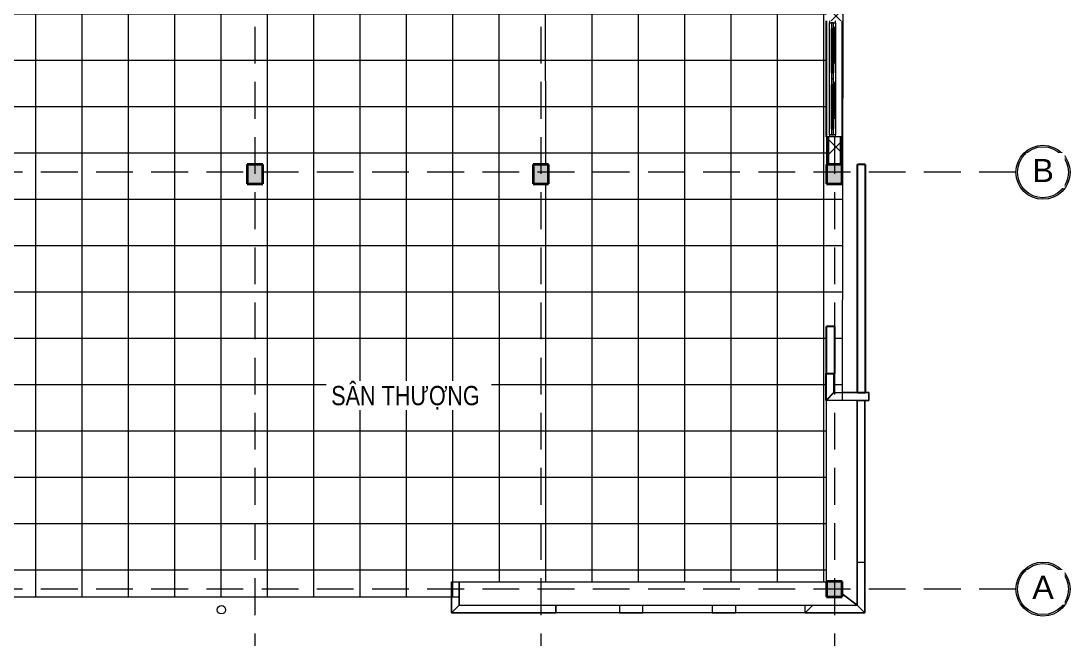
# Model space of a CAD drawing. Header units: millimetres. Extents: x -15725 to 47878, y -10955 to 18700.
# Drawn here: x 26621 to 40200, y -647 to 7360 of the extents above; entities that cross this region are included whole.
import ezdxf

# ---------------------------------------------------------------- set-up
doc = ezdxf.new("R2010")
doc.units = ezdxf.units.MM
doc.linetypes.add('Hidden', pattern=[714.375, 476.25, -238.125])
doc.layers.add('A-DETL', color=7, linetype='Continuous', lineweight=9, true_color=0x00a600)
doc.layers.add('G-IMPT', color=7, linetype='Continuous', lineweight=9, true_color=0xffffff)
for name, color, linetype, lineweight in [('A-FLOR', 7, 'Continuous', 9), ('A-FLOR-PATT', 7, 'Continuous', 9), ('A-GENM', 7, 'Continuous', 9), ('A-GLAZ', 7, 'Continuous', 18), ('A-WALL', 7, 'Continuous', 25), ('A-WALL-PATT', 7, 'Continuous', 18), ('G-ANNO-TEXT', 7, 'Continuous', 9), ('S-COLS', 7, 'Continuous', 25), ('S-GRID', 7, 'Continuous', 9), ('S-GRID-IDEN', 7, 'Continuous', 9)]:
    doc.layers.add(name, color=color, linetype=linetype, lineweight=lineweight)
doc.styles.add('Arial_1', font='arial.ttf', dxfattribs={"height": 300})
doc.styles.add('Arial_2', font='arial.ttf', dxfattribs={"width": 0.8, "height": 250})
doc.styles.add('Arial_3', font='arial.ttf', dxfattribs={"width": 0.8, "height": 250})
pattern_1 = [(0, (26776.95, 0), (406.4, 101.6), [33.528, -271.272, 33.528, -271.272, -1625.6]), (0, (26776.95, 0), (406.4, 101.6), [-609.6, 33.528, -576.072, 33.528, -271.272, -711.2]), (0, (26776.95, 0), (406.4, 101.6), [-1524, 33.528, -169.672, 33.528, -474.472]), (120, (26929.35, 50.8), (-291.1882, 301.1527), [33.528, -271.272, 33.528, -271.272, -1625.6]), (120, (26929.35, 50.8), (-291.1882, 301.1527), [-609.6, 33.528, -576.072, 33.528, -271.272, -711.2]), (120, (26929.35, 50.8), (-291.1882, 301.1527), [-1524, 33.528, -169.672, 33.528, -474.472]), (240, (26980.15, 254), (-115.2118, -402.7527), [33.528, -271.272, 33.528, -271.272, -1625.6]), (240, (26980.15, 254), (-115.2118, -402.7527), [-609.6, 33.528, -576.072, 33.528, -271.272, -711.2]), (240, (26980.15, 254), (-115.2118, -402.7527), [-1524, 33.528, -169.672, 33.528, -474.472])]

# ---------------------------------------------------------------- blocks, each defined once
blk = doc.blocks.new('M_Concrete-Rectangular-Column - COT200X250-2391840-05_MẶT BẰNG TẦNG ÁP MÁI')
at = {"layer": 'S-COLS', "lineweight": 35}
blk.add_hatch(color=256, dxfattribs=at).paths.add_polyline_path([(100, -125), (100, 125), (-100, 125), (-100, -125)])
for p, q in [((100, 125), (-100, 125)), ((-100, 125), (-100, -125)), ((100, -125), (100, 125)), ((-100, -125), (100, -125))]:
    blk.add_line(p, q, dxfattribs=at)
blk = doc.blocks.new('M_Concrete-Rectangular-Column - COT200X200-2391842-05_MẶT BẰNG TẦNG ÁP MÁI')
at = {"layer": 'S-COLS', "lineweight": 35}
blk.add_hatch(color=256, dxfattribs=at).paths.add_polyline_path([(-100, -100), (100, -100), (100, 100), (-100, 100), (-100, 20)])
for p, q in [((100, 100), (-100, 100)), ((-100, 100), (-100, -100)), ((100, -100), (100, 100)), ((-100, -100), (100, -100))]:
    blk.add_line(p, q, dxfattribs=at)
blk = doc.blocks.new('CUA SO 2 CANH NHOM KINH O O THOANG - K4-2413349-05_MẶT BẰNG TẦNG ÁP MÁI')
at = {"layer": 'A-GLAZ'}
for p, q in [((-725, 63), (-750, 63)), ((-725, -13), (-725, 63)), ((-649, 37.5), (-725, 37.5)), ((-725, 37.5), (-725, 12.5)), ((-725, 12.5), (-649, 12.5)), ((-649, 12.5), (-649, 37.5)), ((-76, 27.5), (-649, 27.5)), ((-649, 27.5), (-649, 22.5)), ((-649, 22.5), (-76, 22.5)), ((0, 37.5), (-76, 37.5)), ((-76, 37.5), (-76, 12.5)), ((-76, 22.5), (-76, 27.5)), ((-76, 12.5), (0, 12.5)), ((0, 12.5), (0, 37.5)), ((76, 37.5), (0, 37.5)), ((0, 37.5), (0, 12.5)), ((0, 12.5), (76, 12.5)), ((76, 12.5), (76, 37.5)), ((649, 27.5), (76, 27.5)), ((76, 27.5), (76, 22.5)), ((76, 22.5), (649, 22.5)), ((725, 37.5), (649, 37.5)), ((649, 37.5), (649, 12.5)), ((649, 22.5), (649, 27.5)), ((649, 12.5), (725, 12.5)), ((750, 63), (725, 63)), ((725, 63), (725, -13)), ((725, 12.5), (725, 37.5)), ((-750, -13), (-725, -13)), ((725, -13), (750, -13))]:
    blk.add_line(p, q, dxfattribs=at)
at = {"layer": 'A-GLAZ', "lineweight": 9}
for p, q in [((-725, 63), (725, 63)), ((-649, 37.5), (-76, 37.5)), ((-76, 12.5), (-649, 12.5)), ((76, 37.5), (649, 37.5)), ((649, 12.5), (76, 12.5)), ((725, -13), (-725, -13))]:
    blk.add_line(p, q, dxfattribs=at)
blk = doc.blocks.new('Test_Family - Sync_3dsMax_To_Revit-V4-05_MẶT BẰNG TẦNG ÁP MÁI')
at = {"layer": 'A-GENM', "lineweight": 25}
for p, q in [((150, -3800), (150, -4050)), ((250, -3800), (245, -3800)), ((250, -4150), (250, -3800)), ((150, -4050), (250, -4150))]:
    blk.add_line(p, q, dxfattribs=at)
at = {"layer": 'A-GENM'}
for p, q in [((-255, -4050), (-300, -4050)), ((-300, -4050), (-300, -4150)), ((150, -4050), (-155, -4050)), ((248, -4148), (150, -4050)), ((-300, -4150), (250, -4150)), ((-250, -4150), (-250, -6901)), ((-150, -4150), (-250, -4150)), ((-150, -6801), (-150, -4150)), ((250, -4150), (248, -4148)), ((5000, -6501), (5000, -6801)), ((5100, -6501), (5000, -6501)), ((5100, -6901), (5100, -6501)), ((-250, -6901), (-150, -6801)), ((-150, -6801), (-250, -6901)), ((-250, -6901), (3750, -6901)), ((3750, -6801), (-150, -6801)), ((3750, -6801), (3750, -6901)), ((5000, -6801), (3750, -6801)), ((3750, -6901), (3750, -6801)), ((3750, -6901), (5100, -6901)), ((5100, -6901), (5000, -6801)), ((5000, -6801), (5100, -6901))]:
    blk.add_line(p, q, dxfattribs=at)
at = {"layer": 'G-IMPT'}
for p, q in [((-300, -4050), (-255, -4050)), ((-300, -4150), (-300, -4050)), ((-155, -4050), (40, -4050)), ((-250, -4150), (-300, -4150)), ((-250, -6901), (-250, -4150)), ((-250, -4150), (-150, -4150)), ((-150, -4150), (250, -4150)), ((-150, -4150), (-150, -6801)), ((250, -4150), (250, -6501)), ((-250, -6901), (-250, -6250)), ((-250, -6250), (-150, -6250)), ((250, -6501), (245, -6505)), ((245, -6505), (250, -6501)), ((5000, -6501), (250, -6501)), ((5000, -6801), (5000, -6501)), ((45, -6655), (-150, -6801)), ((-150, -6801), (45, -6655)), ((5100, -6694), (5100, -6901)), ((-150, -6801), (-250, -6901)), ((-150, -6801), (-250, -6901)), ((525, -6901), (-250, -6901)), ((-250, -6901), (3750, -6901)), ((5000, -6801), (-150, -6801)), ((425, -6801), (525, -6901)), ((525, -6901), (525, -6801)), ((1425, -6801), (1425, -6901)), ((1725, -6901), (1425, -6901)), ((1725, -6801), (1725, -6901)), ((2625, -6901), (2625, -6801)), ((2925, -6901), (2625, -6901)), ((2925, -6801), (2925, -6901)), ((3750, -6901), (3750, -6801)), ((5100, -6901), (3750, -6901)), ((5100, -6901), (5000, -6801)), ((5100, -6901), (5000, -6801))]:
    blk.add_line(p, q, dxfattribs=at)
blk = doc.blocks.new('Test_Family - Test_Family-2434445-05_MẶT BẰNG TẦNG ÁP MÁI')
at = {"extrusion": (0, 0, -1), "zscale": -1, "rotation": 180}
blk.add_blockref('Test_Family - Sync_3dsMax_To_Revit-V4-05_MẶT BẰNG TẦNG ÁP MÁI', (0, 0), dxfattribs=at)
blk = doc.blocks.new('Grid - TRUC  D1-102336-05_MẶT BẰNG TẦNG ÁP MÁI')
at = {"layer": 'S-GRID-IDEN'}
for radius in [3.5, 3.3]:
    blk.add_circle((0, 0), radius, dxfattribs=at)

msp = doc.modelspace()

# ---------------------------------------------------------------- hatches: boundary and pattern name
at = {"layer": 'A-FLOR-PATT'}
h = msp.add_hatch(dxfattribs=at)
h.set_pattern_fill('FP_6', color=256, style=0, pattern_type=2)
h.set_pattern_definition([(0.0043, (16612.5, 7449.6), (-0.045, 600), []), (90.004, (16612.5, 7449.6), (-600, -0.042), [])])
h.paths.add_polyline_path([(1174, 2450), (1174, 2450), (1174, 2445)])
h.paths.add_polyline_path([(700, 2445), (695, 2450), (450, 2450), (450, 2445), (675, 2445)])
h.paths.add_polyline_path([(26150, -99), (32295, -98), (32295, 94), (37045, 94), (37045, 2445), (37255, 2445), (37265, 7700), (37250, 7700), (37250, 5250), (37050, 5250), (37050, 7700), (33250, 7700), (33250, 10038), (33230, 10041), (33218, 10045), (33207, 10052), (33199, 10058), (33190, 10068), (33180, 10088), (33176, 10100), (33175, 10118), (33179, 10136), (33185, 10150), (33195, 10163), (33205, 10173), (33219, 10182), (33219, 11974), (33250, 11974), (33250, 14800), (29750, 14800), (29750, 11298), (29781, 11306), (30299, 11547), (30346, 11742), (30479, 11458), (30526, 11653), (31075, 11909), (31075, 11904), (31095, 11909), (31095, 11906), (31105, 11909), (31105, 10181), (31123, 10168), (31136, 10155), (31144, 10141), (31148, 10122), (31149, 10103), (31143, 10084), (31134, 10067), (31120, 10053), (31103, 10044), (31090, 10039), (31075, 10038), (31054, 10041), (31044, 10044), (31026, 10057), (31014, 10070), (31005, 10084), (31001, 10100), (29823, 10100), (29820, 10084), (29809, 10067), (29795, 10053), (29779, 10043), (29766, 10039), (29750, 10038), (29750, 7700), (29550, 7700), (29550, 13100), (23000, 13100), (23000, 12100), (22550, 12100), (22550, 7700), (22350, 7700), (22350, 12100), (19900, 12100), (19900, 13100), (15350, 13100), (15350, 7700), (15150, 7700), (15150, 13100), (8150, 13100), (8150, 7700), (7950, 7700), (7950, 10038), (7930, 10041), (7918, 10045), (7907, 10052), (7899, 10058), (7890, 10068), (7880, 10088), (7876, 10099), (7875, 10118), (7879, 10136), (7885, 10150), (7895, 10163), (7905, 10173), (7919, 10182), (7919, 11974), (7950, 11974), (7950, 14800), (4450, 14800), (4450, 13406), (5450, 13406), (5450, 13106), (4450, 13106), (4450, 10314), (4589, 10314), (4589, 6600), (-1200, 6600), (-1200, 8800), (-4026, 8800), (-4050, 4400), (-1200, 4400), (-1200, 6600), (4589, 6600), (4589, 2885), (1174, 2885), (1174, 2450), (700, 2450), (700, 538), (700, 94), (5450, 94), (5450, 0), (11550, 0), (11550, 5500), (11750, 5500), (11750, 100), (22350, 100), (22350, 5500), (22550, 5500), (22550, 100), (25950, 100), (25950, 5500), (26150, 5500), (26150, -85)])
h.paths.add_polyline_path([(37045, 2445), (37045, 2795), (37050, 2795), (37050, 3400), (37150, 3400), (37150, 2795), (37145, 2795), (37145, 2545), (37109, 2509)])
h.paths.add_polyline_path([(29750, 5250), (29550, 5250), (29550, 5500), (29750, 5500)])
h.paths.add_polyline_path([(33435, 5250), (33250, 5250), (33250, 5500), (33450, 5500), (33450, 5250)])
h.paths.add_polyline_path([(15350, 5250), (15150, 5250), (15150, 5500), (15350, 5500), (15350, 5400)])
h.paths.add_polyline_path([(8150, 5250), (7950, 5250), (7950, 5500), (8150, 5500)])
h.paths.add_polyline_path([(18950, 5250), (18750, 5250), (18750, 5500), (18950, 5500), (18950, 5400)])
h.paths.add_polyline_path([(25965, 7700), (25950, 7700), (25950, 7950), (26150, 7950), (26150, 7700), (26135, 7700)])
h.paths.add_polyline_path([(18950, 7700), (18750, 7700), (18750, 7950), (18950, 7950), (18950, 7800)])
h.paths.add_polyline_path([(11550, 7700), (11550, 7950), (11750, 7950), (11750, 7700)])
h.paths.add_polyline_path([(37250, 7900), (37265, 7900), (37270, 10470), (37250, 10470), (37250, 9857)])
h.paths.add_polyline_path([(33450, 7900), (34550, 7900), (34550, 8500), (34650, 8500), (34650, 9300), (34550, 9300), (34550, 9400), (34350, 9400), (34350, 9500), (37050, 9500), (37050, 9502), (33450, 9502), (33451, 9500), (33550, 9500), (33550, 9400), (33450, 9400), (33450, 7950)])
h.paths.add_polyline_path([(37050, 7900), (37050, 7903), (35000, 7903), (35000, 8452), (34650, 8452), (34650, 7900), (36261, 7900)])
h.paths.add_polyline_path([(31925, 10038), (31904, 10041), (31889, 10047), (31878, 10055), (31867, 10066), (31858, 10081), (31853, 10094), (31851, 10113), (31853, 10130), (31859, 10146), (31870, 10162), (31880, 10171), (31895, 10181), (31895, 11974), (31956, 11974), (31957, 10180), (31973, 10170), (31983, 10159), (31993, 10144), (31998, 10131), (32000, 10113), (31998, 10095), (31991, 10079), (31981, 10063), (31974, 10056), (31956, 10044), (31941, 10039)])
h.paths.add_polyline_path([(6625, 10038), (6604, 10041), (6589, 10047), (6578, 10055), (6567, 10066), (6558, 10081), (6553, 10094), (6551, 10113), (6553, 10130), (6559, 10146), (6570, 10162), (6580, 10171), (6595, 10181), (6595, 11974), (6656, 11974), (6657, 10180), (6673, 10170), (6683, 10159), (6693, 10144), (6698, 10131), (6700, 10113), (6698, 10095), (6691, 10079), (6681, 10063), (6674, 10056), (6656, 10044), (6641, 10039)])
h.paths.add_polyline_path([(4250, 10314), (4250, 13106), (700, 13106), (700, 10750), (1174, 10750), (1174, 10314), (4065, 10314)])
h.paths.add_polyline_path([(37270, 10570), (37275, 13300), (37250, 13300), (37250, 10570)])
h.paths.add_polyline_path([(450, 10750), (695, 10750), (700, 10755), (450, 10755)])
h.paths.add_polyline_path([(17648, 13300), (29550, 13301), (29550, 13301), (8150, 13302), (8150, 13300), (16148, 13300)])
h.paths.add_polyline_path([(4250, 13406), (4250, 15000), (4250, 15000), (4250, 13406)])
h.paths.add_polyline_path([(33449, 15000), (33449, 15000), (33449, 15000)])
at = {"layer": 'A-WALL-PATT', "lineweight": 9}
h = msp.add_hatch(dxfattribs=at)
h.set_pattern_fill('FP_2', color=256, style=0, pattern_type=2)
h.set_pattern_definition(pattern_1)
h.paths.add_polyline_path([(37062, 5500), (37065, 5500), (37065, 5860), (37050, 5860), (37050, 5500)])
h.paths.add_polyline_path([(37065, 7360), (37065, 7700), (37050, 7700), (37050, 7360)])
h = msp.add_hatch(dxfattribs=at)
h.set_pattern_fill('FP_3', color=256, style=0, pattern_type=2)
h.set_pattern_definition([(45, (26776.95, 0), (-212.132, 212.132), []), (135, (26776.95, 0), (-212.132, -212.132), [])])
h.paths.add_polyline_path([(37132, 5500), (37235, 5500), (37235, 5860), (37065, 5860), (37065, 5500)])
h.paths.add_polyline_path([(37235, 7360), (37235, 7700), (37065, 7700), (37065, 7360), (37150, 7360)])
h = msp.add_hatch(dxfattribs=at)
h.set_pattern_fill('FP_2', color=256, style=0, pattern_type=2)
h.set_pattern_definition(pattern_1)
h.paths.add_polyline_path([(37238, 5500), (37250, 5500), (37250, 5860), (37235, 5860), (37235, 5500)])
h.paths.add_polyline_path([(37235, 7360), (37250, 7360), (37250, 7700), (37235, 7700)])

# ---------------------------------------------------------------- linework, layer by layer
at = {"layer": 'A-DETL'}
msp.add_circle((29215, -267), 55, dxfattribs=at)
at = {"layer": 'A-FLOR'}
for p, q in [((37255, 2445), (37265, 7700)), ((26150, -99), (32295, -98))]:
    msp.add_line(p, q, dxfattribs=at)
at = {"layer": 'A-WALL'}
for p, q in [((37050, 5860), (37050, 7360)), ((37250, 7360), (37250, 5860)), ((37450, 2545), (37450, 5500)), ((37550, 5500), (37450, 5500)), ((37550, 5500), (37550, 2545)), ((37050, 2795), (37050, 3400)), ((37150, 3400), (37050, 3400)), ((37150, 3400), (37150, 2795)), ((37050, 2795), (37150, 2795)), ((37450, 2545), (37550, 2545))]:
    msp.add_line(p, q, dxfattribs=at)
at = {"layer": 'A-WALL', "lineweight": 18}
for p, q in [((37250, 5860), (37050, 5860)), ((37050, 5860), (37050, 5500)), ((37250, 5500), (37250, 5860))]:
    msp.add_line(p, q, dxfattribs=at)
at = {"layer": 'A-WALL', "lineweight": 35}
for p, q in [((37065, 5860), (37065, 5500)), ((37235, 5860), (37235, 5500))]:
    msp.add_line(p, q, dxfattribs=at)
at = {"layer": 'S-GRID', "linetype": 'Hidden'}
for p, q in [((29650, 18000), (29650, -3000)), ((33350, 18000), (33350, -3000)), ((37150, 18000), (37150, -3000)), ((39500, 5400), (-3000, 5400)), ((39500, 0), (-3000, 0))]:
    msp.add_line(p, q, dxfattribs=at)

# ---------------------------------------------------------------- block references
at = {"layer": 'A-GLAZ', "lineweight": 9, "rotation": 90}
msp.add_blockref('CUA SO 2 CANH NHOM KINH O O THOANG - K4-2413349-05_MẶT BẰNG TẦNG ÁP MÁI', (37150, 6610), dxfattribs=at)
at = {"layer": 'G-IMPT', "rotation": 180}
msp.add_blockref('Test_Family - Test_Family-2434445-05_MẶT BẰNG TẦNG ÁP MÁI', (37295, 6595), dxfattribs=at)
at = {"layer": 'S-COLS', "lineweight": 35}
for name, p in [('M_Concrete-Rectangular-Column - COT200X250-2391840-05_MẶT BẰNG TẦNG ÁP MÁI', (29650, 5375)), ('M_Concrete-Rectangular-Column - COT200X250-2391840-05_MẶT BẰNG TẦNG ÁP MÁI', (33350, 5375)), ('M_Concrete-Rectangular-Column - COT200X250-2391840-05_MẶT BẰNG TẦNG ÁP MÁI', (37150, 5375)), ('M_Concrete-Rectangular-Column - COT200X200-2391842-05_MẶT BẰNG TẦNG ÁP MÁI', (37150, 0))]:
    msp.add_blockref(name, p, dxfattribs=at)
at = {"layer": 'S-GRID-IDEN', "xscale": 99.99999999999993, "yscale": 99.99999999999993, "zscale": 99.99999999999993, "rotation": 90}
for p in [(39850, 5400), (39850, 0)]:
    msp.add_blockref('Grid - TRUC  D1-102336-05_MẶT BẰNG TẦNG ÁP MÁI', p, dxfattribs=at)

# ---------------------------------------------------------------- next in the draw order: texts
at = {"layer": 'G-ANNO-TEXT', "insert": (30637, 2632), "char_height": 250, "width": 1244.22, "attachment_point": 1, "style": 'Arial_2', "bg_fill": 3, "box_fill_scale": 1.25, "bg_fill_color": 256, "bg_fill_true_color": 13158600, "bg_fill_transparency": 0}
msp.add_mtext('SÂN TH', dxfattribs=at)
at = {"layer": 'S-GRID-IDEN', "char_height": 300, "width": 344.73, "attachment_point": 1, "style": 'Arial_1', "bg_fill": 3, "box_fill_scale": 1.25, "bg_fill_color": 256, "bg_fill_true_color": 13158600, "bg_fill_transparency": 0}
for s, insert in [('B', (39711, 5573)), ('A', (39711, 173))]:
    msp.add_mtext(s, dxfattribs=dict(at, insert=insert))

# ---------------------------------------------------------------- next in the draw order: texts
at = {"layer": 'G-ANNO-TEXT', "insert": (31663, 2632), "char_height": 250, "width": 288.61, "attachment_point": 1, "style": 'Arial_2', "bg_fill": 3, "box_fill_scale": 1.25, "bg_fill_color": 256, "bg_fill_true_color": 13158600, "bg_fill_transparency": 0}
msp.add_mtext('Ư', dxfattribs=at)

# ---------------------------------------------------------------- next in the draw order: texts
at = {"layer": 'G-ANNO-TEXT', "insert": (31902, 2632), "char_height": 250, "width": 288.61, "attachment_point": 1, "style": 'Arial_3', "bg_fill": 3, "box_fill_scale": 1.25, "bg_fill_color": 256, "bg_fill_true_color": 13158600, "bg_fill_transparency": 0}
msp.add_mtext('\\fArial|b0|i0|c254|p34|;\\W.8;Ợ', dxfattribs=at)

# ---------------------------------------------------------------- next in the draw order: texts
at = {"layer": 'G-ANNO-TEXT', "insert": (32140, 2632), "char_height": 250, "width": 506.67, "attachment_point": 1, "style": 'Arial_2', "bg_fill": 3, "box_fill_scale": 1.25, "bg_fill_color": 256, "bg_fill_true_color": 13158600, "bg_fill_transparency": 0}
msp.add_mtext('NG', dxfattribs=at)

doc.saveas('drawing.dxf')
